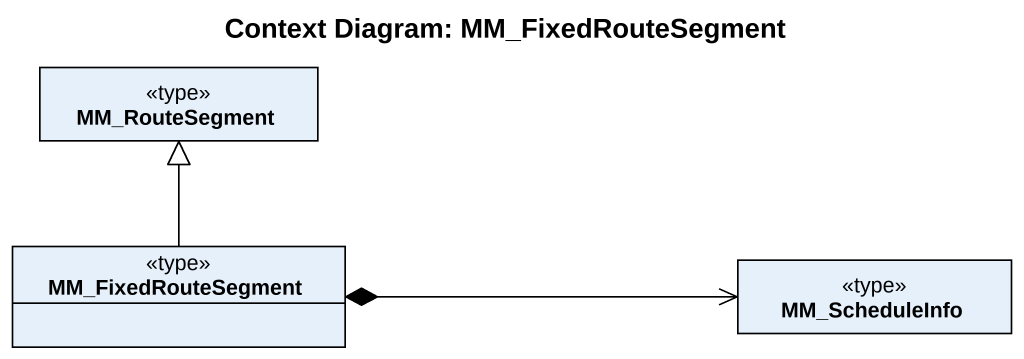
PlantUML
@startuml
title Context Diagram: MM_FixedRouteSegment
hide circle
hide empty members
class MM_RouteSegment <<type>>
class MM_FixedRouteSegment <<type>>
class MM_ScheduleInfo <<type>>
MM_FixedRouteSegment -up-|> MM_RouteSegment
MM_FixedRouteSegment *-right-> MM_ScheduleInfo
@enduml
